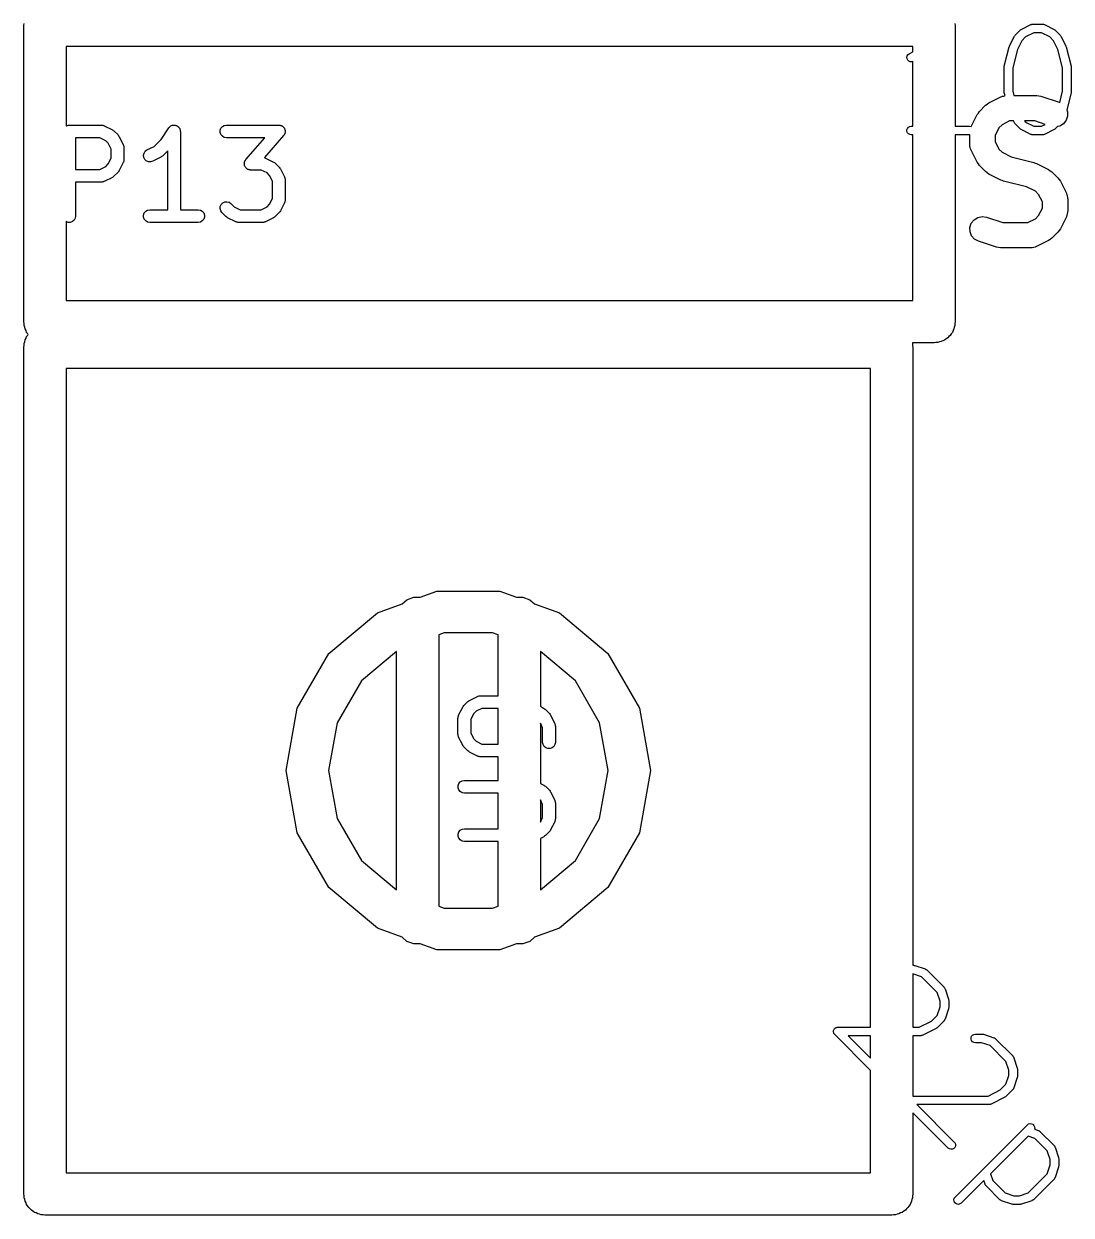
# Model space of a CAD drawing. Extents: x 0 to 76, y -93 to 10.
# Drawn here: x 0.25 to 12.62, y -78.25 to -64.18 of the extents above; entities that cross this region are included whole.
import ezdxf

# ---------------------------------------------------------------- set-up
doc = ezdxf.new("R2010")
doc.units = 0
doc.header["$MEASUREMENT"] = 0
doc.layers.add('BLACK', color=7, linetype='CONTINUOUS')

msp = doc.modelspace()

# ---------------------------------------------------------------- linework, layer by layer
at = {"layer": 'Black'}
for p, q in [((0.25, -64.2), (0.2538, -64.1785)), ((0.25, -67.7), (0.25, -64.2)), ((11.2462, -64.1785), (11.25, -64.2)), ((11.25, -64.2), (11.25, -65.3917)), ((11.9578, -64.315), (12.0153, -64.2576)), ((12.0153, -64.2576), (12.022, -64.2529)), ((12.022, -64.2529), (12.0285, -64.2481)), ((12.0285, -64.2481), (12.1434, -64.1906)), ((12.1781, -64.2868), (12.0813, -64.3353)), ((12.1434, -64.1906), (12.1462, -64.1898)), ((12.1462, -64.1898), (12.1487, -64.1883)), ((12.1487, -64.1883), (12.1546, -64.1873)), ((12.1546, -64.1873), (12.1603, -64.1856)), ((12.1603, -64.1856), (12.1632, -64.1858)), ((12.1632, -64.1858), (12.1661, -64.1852)), ((12.1661, -64.1852), (12.281, -64.1852)), ((12.269, -64.2868), (12.1781, -64.2868)), ((12.3658, -64.3353), (12.269, -64.2868)), ((12.281, -64.1852), (12.2839, -64.1858)), ((12.2839, -64.1858), (12.2868, -64.1856)), ((12.2868, -64.1856), (12.2925, -64.1873)), ((12.2925, -64.1873), (12.2984, -64.1883)), ((12.2984, -64.1883), (12.3009, -64.1898)), ((12.3009, -64.1898), (12.3037, -64.1906)), ((12.3037, -64.1906), (12.4186, -64.2481)), ((12.4186, -64.2481), (12.4252, -64.2529)), ((12.4252, -64.2529), (12.4318, -64.2576)), ((12.4318, -64.2576), (12.4893, -64.315)), ((11.8909, -64.4431), (11.9483, -64.3282)), ((11.9483, -64.3282), (11.9532, -64.3217)), ((11.9532, -64.3217), (11.9578, -64.315)), ((12.0355, -64.381), (11.9842, -64.4836)), ((12.0813, -64.3353), (12.0355, -64.381)), ((12.4116, -64.381), (12.3658, -64.3353)), ((12.4629, -64.4836), (12.4116, -64.381)), ((12.4893, -64.315), (12.494, -64.3217)), ((12.494, -64.3217), (12.4988, -64.3282)), ((12.4988, -64.3282), (12.5563, -64.4431)), ((0.75, -64.45), (0.75, -65.3868)), ((10.75, -64.45), (0.75, -64.45)), ((10.6791, -64.5777), (10.6832, -64.5606)), ((10.6832, -64.5606), (10.6929, -64.5458)), ((10.6929, -64.5458), (10.7071, -64.5353)), ((10.7071, -64.5353), (10.75, -64.5139)), ((10.75, -64.5139), (10.75, -64.45)), ((11.8296, -64.6833), (11.887, -64.4535)), ((11.887, -64.4535), (11.8893, -64.4485)), ((11.8893, -64.4485), (11.8909, -64.4431)), ((11.9842, -64.4836), (11.9297, -64.7019)), ((12.5175, -64.7019), (12.4629, -64.4836)), ((12.5563, -64.4431), (12.5579, -64.4485)), ((12.5579, -64.4485), (12.5601, -64.4535)), ((12.5601, -64.4535), (12.6176, -64.6833)), ((10.6811, -64.5952), (10.6791, -64.5777)), ((10.689, -64.611), (10.6811, -64.5952)), ((10.7018, -64.6232), (10.689, -64.611)), ((10.718, -64.6302), (10.7018, -64.6232)), ((10.7356, -64.6312), (10.718, -64.6302)), ((10.75, -64.627), (10.7356, -64.6312)), ((10.75, -65.3917), (10.75, -64.627)), ((11.8281, -64.6957), (11.8291, -64.6895)), ((11.8281, -64.9829), (11.8281, -64.6957)), ((11.8291, -64.6895), (11.8296, -64.6833)), ((11.9297, -64.7019), (11.9297, -64.9767)), ((12.5175, -64.9767), (12.5175, -64.7019)), ((12.6176, -64.6833), (12.618, -64.6895)), ((12.618, -64.6895), (12.6191, -64.6957)), ((12.6191, -64.6957), (12.6191, -64.9829)), ((11.8291, -64.9891), (11.8281, -64.9829)), ((11.8296, -64.9952), (11.8291, -64.9891)), ((11.9297, -64.9767), (11.9426, -65.0286)), ((12.4837, -65.1119), (12.5175, -64.9767)), ((12.618, -64.9891), (12.6176, -64.9952)), ((12.6191, -64.9829), (12.618, -64.9891)), ((11.6082, -65.1439), (11.6279, -65.1301)), ((11.6279, -65.1301), (11.6472, -65.1158)), ((11.6472, -65.1158), (11.7901, -65.0444)), ((11.7901, -65.0444), (11.7983, -65.0419)), ((11.7983, -65.0419), (11.8058, -65.0376)), ((11.8058, -65.0376), (11.8232, -65.0346)), ((11.8232, -65.0346), (11.8383, -65.0301)), ((11.8383, -65.0301), (11.8296, -64.9952)), ((11.9426, -65.0286), (12.2143, -65.0286)), ((12.2143, -65.0286), (12.238, -65.0327)), ((12.238, -65.0327), (12.2617, -65.0363)), ((12.2617, -65.0363), (12.476, -65.1077)), ((12.476, -65.1077), (12.4837, -65.1119)), ((12.6176, -64.9952), (12.5669, -65.198)), ((11.438, -65.3956), (11.5087, -65.2543)), ((11.5087, -65.2543), (11.523, -65.2351)), ((11.523, -65.2351), (11.5368, -65.2154)), ((11.5368, -65.2154), (11.6082, -65.1439)), ((12.5769, -65.272), (12.5605, -65.3214)), ((12.5669, -65.198), (12.5755, -65.2199)), ((12.5755, -65.2199), (12.5769, -65.272)), ((0.75, -65.3868), (0.75438, -65.3852)), ((0.75438, -65.3852), (0.76006, -65.3819)), ((0.76006, -65.3819), (0.76652, -65.3808)), ((0.76652, -65.3808), (0.77269, -65.3785)), ((0.77269, -65.3785), (0.77925, -65.3785)), ((0.77925, -65.3785), (0.78571, -65.3774)), ((0.78571, -65.3774), (1.16667, -65.3774)), ((1.16667, -65.3774), (1.17093, -65.3781)), ((1.17093, -65.3781), (1.17524, -65.3779)), ((1.17524, -65.3779), (1.18366, -65.3804)), ((1.18366, -65.3804), (1.19232, -65.3819)), ((1.19232, -65.3819), (1.19606, -65.3841)), ((1.19606, -65.3841), (1.20021, -65.3853)), ((1.20021, -65.3853), (1.29545, -65.4329)), ((1.87028, -65.5475), (1.9614, -65.4108)), ((1.9614, -65.4108), (1.96428, -65.4078)), ((1.96428, -65.4078), (1.96636, -65.4042)), ((1.96636, -65.4042), (1.97321, -65.3984)), ((1.97321, -65.3984), (1.9794, -65.3919)), ((1.9794, -65.3919), (1.98313, -65.3901)), ((1.98313, -65.3901), (1.98631, -65.3874)), ((1.98631, -65.3874), (1.99472, -65.3844)), ((1.99472, -65.3844), (2.00275, -65.3804)), ((2.00275, -65.3804), (2.00688, -65.3799)), ((2.00688, -65.3799), (2.01078, -65.3785)), ((2.01078, -65.3785), (2.01974, -65.3785)), ((2.01974, -65.3785), (2.02864, -65.3775)), ((2.02864, -65.3775), (2.03268, -65.3785)), ((2.03268, -65.3785), (2.03683, -65.3785)), ((2.03683, -65.3785), (2.04524, -65.3816)), ((2.04524, -65.3816), (2.05394, -65.3837)), ((2.05394, -65.3837), (2.0574, -65.386)), ((2.0574, -65.386), (2.06131, -65.3874)), ((2.06131, -65.3874), (2.06816, -65.3932)), ((2.06816, -65.3932), (2.07562, -65.3981)), ((2.07562, -65.3981), (2.07808, -65.4015)), ((2.07808, -65.4015), (2.08126, -65.4042)), ((2.08126, -65.4042), (2.08574, -65.4119)), ((2.08574, -65.4119), (2.09104, -65.4191)), ((2.569, -65.4394), (2.5779, -65.4149)), ((2.5779, -65.4149), (2.59465, -65.3949)), ((2.59465, -65.3949), (2.6172, -65.3819)), ((2.6172, -65.3819), (2.64286, -65.3774)), ((2.64286, -65.3774), (3.26191, -65.3774)), ((3.26191, -65.3774), (3.26912, -65.3787)), ((3.26912, -65.3787), (3.27645, -65.3788)), ((3.27645, -65.3788), (3.28186, -65.3809)), ((3.28186, -65.3809), (3.28756, -65.3819)), ((3.28756, -65.3819), (3.2939, -65.3856)), ((3.2939, -65.3856), (3.30074, -65.3882)), ((3.30074, -65.3882), (3.30511, -65.392)), ((3.30511, -65.392), (3.31011, -65.3949)), ((3.31011, -65.3949), (3.31482, -65.4005)), ((3.31482, -65.4005), (3.32034, -65.4054)), ((3.32034, -65.4054), (3.32314, -65.4104)), ((3.32314, -65.4104), (3.32686, -65.4149)), ((3.32686, -65.4149), (3.32936, -65.4218)), ((10.6858, -65.4171), (10.6972, -65.4036)), ((10.6972, -65.4036), (10.7124, -65.3948)), ((10.7124, -65.3948), (10.7298, -65.3917)), ((10.7298, -65.3917), (10.75, -65.3917)), ((11.25, -65.3917), (11.4192, -65.3917)), ((11.4192, -65.3917), (11.4366, -65.3948)), ((11.4366, -65.3948), (11.438, -65.3956)), ((11.7661, -65.4103), (11.7214, -65.4997)), ((11.8031, -65.3733), (11.7661, -65.4103)), ((11.8926, -65.3286), (11.8031, -65.3733)), ((11.9374, -65.3286), (11.8926, -65.3286)), ((11.9483, -65.3504), (11.9374, -65.3286)), ((11.9532, -65.3569), (11.9483, -65.3504)), ((11.9578, -65.3636), (11.9532, -65.3569)), ((12.0153, -65.421), (11.9578, -65.3636)), ((12.0665, -65.3286), (12.0813, -65.3433)), ((12.1899, -65.3286), (12.0665, -65.3286)), ((12.0813, -65.3433), (12.1781, -65.3917)), ((12.1781, -65.3917), (12.269, -65.3917)), ((12.3132, -65.3697), (12.1899, -65.3286)), ((12.269, -65.3917), (12.3132, -65.3697)), ((12.4581, -65.3947), (12.4318, -65.421)), ((12.4837, -65.3895), (12.4581, -65.3947)), ((12.5281, -65.3622), (12.4837, -65.3895)), ((12.5605, -65.3214), (12.5281, -65.3622)), ((0.86071, -65.5274), (0.86071, -65.9012)), ((1.14896, -65.5274), (0.86071, -65.5274)), ((1.21748, -65.5616), (1.14896, -65.5274)), ((1.29545, -65.4329), (1.3051, -65.4401)), ((1.3051, -65.4401), (1.31494, -65.447)), ((1.31494, -65.447), (1.36256, -65.4946)), ((1.36256, -65.4946), (1.36944, -65.5044)), ((1.36944, -65.5044), (1.37661, -65.5141)), ((1.37661, -65.5141), (1.42422, -65.6093)), ((1.78891, -65.6288), (1.87028, -65.5475)), ((2.09104, -65.4191), (2.09221, -65.4231)), ((2.09221, -65.4231), (2.09429, -65.4267)), ((2.09429, -65.4267), (2.09584, -65.4355)), ((2.09584, -65.4355), (2.09835, -65.4441)), ((2.09835, -65.4441), (2.09809, -65.4483)), ((2.09809, -65.4483), (2.09881, -65.4524)), ((2.09881, -65.4524), (2.09881, -66.3774)), ((2.569, -65.4654), (2.569, -65.4394)), ((2.5779, -65.4899), (2.569, -65.4654)), ((2.59465, -65.5098), (2.5779, -65.4899)), ((2.6172, -65.5229), (2.59465, -65.5098)), ((2.64286, -65.5274), (2.6172, -65.5229)), ((3.09662, -65.5274), (2.64286, -65.5274)), ((2.87213, -65.7839), (3.09662, -65.5274)), ((3.31835, -65.5018), (3.09086, -65.7618)), ((3.32214, -65.4955), (3.31835, -65.5018)), ((3.32686, -65.4899), (3.32214, -65.4955)), ((3.32884, -65.4844), (3.32686, -65.4899)), ((3.33184, -65.4795), (3.32884, -65.4844)), ((3.32936, -65.4218), (3.3329, -65.4282)), ((3.33326, -65.4723), (3.33184, -65.4795)), ((3.3329, -65.4282), (3.33378, -65.4339)), ((3.33577, -65.4654), (3.33326, -65.4723)), ((3.33378, -65.4339), (3.33577, -65.4394)), ((3.33577, -65.4394), (3.33577, -65.4467)), ((3.33577, -65.4467), (3.33689, -65.4539)), ((3.33689, -65.4539), (3.33577, -65.4596)), ((3.33577, -65.4596), (3.33577, -65.4654)), ((10.6798, -65.4337), (10.6858, -65.4171)), ((10.6798, -65.4514), (10.6798, -65.4337)), ((10.6858, -65.4679), (10.6798, -65.4514)), ((10.6972, -65.4815), (10.6858, -65.4679)), ((10.7124, -65.4903), (10.6972, -65.4815)), ((10.7298, -65.4933), (10.7124, -65.4903)), ((10.75, -65.4933), (10.7298, -65.4933)), ((10.75, -67.45), (10.75, -65.4933)), ((11.4192, -65.4933), (11.25, -65.4933)), ((11.25, -65.4933), (11.25, -67.7)), ((11.4214, -65.493), (11.4192, -65.4933)), ((11.4214, -65.6071), (11.4214, -65.493)), ((11.7214, -65.4997), (11.7214, -65.5717)), ((12.022, -65.4257), (12.0153, -65.421)), ((12.0285, -65.4305), (12.022, -65.4257)), ((12.1434, -65.488), (12.0285, -65.4305)), ((12.1462, -65.4888), (12.1434, -65.488)), ((12.1487, -65.4903), (12.1462, -65.4888)), ((12.1546, -65.4913), (12.1487, -65.4903)), ((12.1603, -65.493), (12.1546, -65.4913)), ((12.1632, -65.4928), (12.1603, -65.493)), ((12.1661, -65.4933), (12.1632, -65.4928)), ((12.281, -65.4933), (12.1661, -65.4933)), ((12.2839, -65.4928), (12.281, -65.4933)), ((12.2868, -65.493), (12.2839, -65.4928)), ((12.2925, -65.4913), (12.2868, -65.493)), ((12.2984, -65.4903), (12.2925, -65.4913)), ((12.3009, -65.4888), (12.2984, -65.4903)), ((12.3037, -65.488), (12.3009, -65.4888)), ((12.4186, -65.4305), (12.3037, -65.488)), ((12.4252, -65.4257), (12.4186, -65.4305)), ((12.4318, -65.421), (12.4252, -65.4257)), ((1.24788, -65.592), (1.21748, -65.5616)), ((1.28214, -65.6606), (1.24788, -65.592)), ((1.28214, -65.768), (1.28214, -65.6606)), ((1.42422, -65.6093), (1.42546, -65.6135)), ((1.42546, -65.6135), (1.42762, -65.6172)), ((1.42762, -65.6172), (1.42915, -65.6259)), ((1.42915, -65.6259), (1.43165, -65.6343)), ((1.43165, -65.6343), (1.43139, -65.6386)), ((1.43139, -65.6386), (1.43214, -65.6429)), ((1.43214, -65.6429), (1.43214, -65.7857)), ((1.66928, -65.7083), (1.68363, -65.6865)), ((1.68363, -65.6865), (1.70455, -65.671)), ((1.70455, -65.671), (1.78891, -65.6288)), ((1.94881, -65.6811), (1.88637, -65.7435)), ((1.94881, -66.3774), (1.94881, -65.6811)), ((11.4229, -65.6157), (11.4214, -65.6071)), ((11.4224, -65.6243), (11.4229, -65.6157)), ((11.4274, -65.6411), (11.4224, -65.6243)), ((11.4305, -65.6584), (11.4274, -65.6411)), ((11.4348, -65.6659), (11.4305, -65.6584)), ((11.4373, -65.6742), (11.4348, -65.6659)), ((11.5087, -65.8171), (11.4373, -65.6742)), ((11.7214, -65.5717), (11.7661, -65.6611)), ((11.7661, -65.6611), (11.8031, -65.6982)), ((11.8031, -65.6982), (11.9095, -65.7513)), ((1.21748, -65.8669), (1.24788, -65.8365)), ((1.24788, -65.8365), (1.28214, -65.768)), ((1.42422, -65.8193), (1.37661, -65.9145)), ((1.42546, -65.8151), (1.42422, -65.8193)), ((1.42762, -65.8114), (1.42546, -65.8151)), ((1.42915, -65.8027), (1.42762, -65.8114)), ((1.43165, -65.7943), (1.42915, -65.8027)), ((1.43214, -65.7857), (1.43139, -65.79)), ((1.43139, -65.79), (1.43165, -65.7943)), ((1.66323, -65.7336), (1.66928, -65.7083)), ((1.66621, -65.7595), (1.66323, -65.7336)), ((1.67786, -65.7828), (1.66621, -65.7595)), ((1.69677, -65.8007), (1.67786, -65.7828)), ((1.72067, -65.811), (1.69677, -65.8007)), ((1.74667, -65.8126), (1.72067, -65.811)), ((1.77164, -65.8052), (1.74667, -65.8126)), ((1.86687, -65.7576), (1.77164, -65.8052)), ((1.87653, -65.7504), (1.86687, -65.7576)), ((1.88637, -65.7435), (1.87653, -65.7504)), ((2.85359, -65.8318), (2.85471, -65.8261)), ((2.85471, -65.839), (2.85359, -65.8318)), ((2.85471, -65.8203), (2.85722, -65.8134)), ((2.85471, -65.8261), (2.85471, -65.8203)), ((2.85722, -65.8134), (2.85864, -65.8062)), ((2.85864, -65.8062), (2.86164, -65.8013)), ((2.86164, -65.8013), (2.86362, -65.7958)), ((2.86362, -65.7958), (2.86833, -65.7902)), ((2.86833, -65.7902), (2.87213, -65.7839)), ((3.09086, -65.7618), (3.09708, -65.7629)), ((3.09708, -65.7629), (3.10083, -65.765)), ((3.10083, -65.765), (3.10497, -65.7663)), ((3.10497, -65.7663), (3.20021, -65.8139)), ((3.20021, -65.8139), (3.20987, -65.821)), ((3.20987, -65.821), (3.2197, -65.8279)), ((3.2197, -65.8279), (3.26732, -65.8755)), ((11.523, -65.8364), (11.5087, -65.8171)), ((11.5368, -65.8561), (11.523, -65.8364)), ((11.9095, -65.7513), (12.1792, -65.8188)), ((12.1792, -65.8188), (12.1942, -65.8254)), ((12.1942, -65.8254), (12.2099, -65.8301)), ((12.2099, -65.8301), (12.3528, -65.9016)), ((0.86071, -65.9012), (1.14896, -65.9012)), ((1.14896, -65.9012), (1.21748, -65.8669)), ((1.36256, -65.934), (1.31494, -65.9816)), ((1.36944, -65.9242), (1.36256, -65.934)), ((1.37661, -65.9145), (1.36944, -65.9242)), ((2.85471, -65.8464), (2.85471, -65.839)), ((2.85669, -65.8518), (2.85471, -65.8464)), ((2.85758, -65.8575), (2.85669, -65.8518)), ((2.86111, -65.8639), (2.85758, -65.8575)), ((2.86362, -65.8708), (2.86111, -65.8639)), ((2.86734, -65.8753), (2.86362, -65.8708)), ((2.87013, -65.8803), (2.86734, -65.8753)), ((2.87565, -65.8852), (2.87013, -65.8803)), ((2.88036, -65.8908), (2.87565, -65.8852)), ((2.88538, -65.8937), (2.88036, -65.8908)), ((2.88973, -65.8975), (2.88538, -65.8937)), ((2.89657, -65.9001), (2.88973, -65.8975)), ((2.90292, -65.9038), (2.89657, -65.9001)), ((2.90862, -65.9048), (2.90292, -65.9038)), ((2.91402, -65.9069), (2.90862, -65.9048)), ((2.92135, -65.9071), (2.91402, -65.9069)), ((2.92857, -65.9083), (2.92135, -65.9071)), ((3.05372, -65.9083), (2.92857, -65.9083)), ((3.12224, -65.9426), (3.05372, -65.9083)), ((3.15265, -65.973), (3.12224, -65.9426)), ((3.1869, -66.0415), (3.15265, -65.973)), ((3.26732, -65.8755), (3.2742, -65.8854)), ((3.2742, -65.8854), (3.28137, -65.895)), ((3.28137, -65.895), (3.32899, -65.9903)), ((11.6082, -65.9275), (11.5368, -65.8561)), ((11.6279, -65.9413), (11.6082, -65.9275)), ((11.6472, -65.9556), (11.6279, -65.9413)), ((11.7901, -66.027), (11.6472, -65.9556)), ((12.3528, -65.9016), (12.3721, -65.9159)), ((12.3721, -65.9159), (12.3918, -65.9296)), ((12.3918, -65.9296), (12.4632, -66.0011)), ((1.16667, -66.0512), (0.86071, -66.0512)), ((0.86071, -66.0512), (0.86071, -66.4524)), ((1.17093, -66.0504), (1.16667, -66.0512)), ((1.17524, -66.0507), (1.17093, -66.0504)), ((1.18366, -66.0482), (1.17524, -66.0507)), ((1.19232, -66.0467), (1.18366, -66.0482)), ((1.19606, -66.0445), (1.19232, -66.0467)), ((1.20021, -66.0433), (1.19606, -66.0445)), ((1.29545, -65.9957), (1.20021, -66.0433)), ((1.3051, -65.9885), (1.29545, -65.9957)), ((1.31494, -65.9816), (1.3051, -65.9885)), ((3.1869, -66.2442), (3.1869, -66.0415)), ((3.32899, -65.9903), (3.33022, -65.9944)), ((3.33022, -65.9944), (3.33238, -65.9982)), ((3.33238, -65.9982), (3.33391, -66.0068)), ((3.33391, -66.0068), (3.33641, -66.0152)), ((3.33641, -66.0152), (3.33615, -66.0196)), ((3.33615, -66.0196), (3.3369, -66.0238)), ((3.3369, -66.0238), (3.3369, -66.2619)), ((11.8058, -66.0317), (11.7901, -66.027)), ((11.8208, -66.0384), (11.8058, -66.0317)), ((12.0905, -66.1058), (11.8208, -66.0384)), ((12.1969, -66.159), (12.0905, -66.1058)), ((12.4632, -66.0011), (12.477, -66.0208)), ((12.477, -66.0208), (12.4913, -66.0401)), ((12.4913, -66.0401), (12.5627, -66.1829)), ((3.15265, -66.3127), (3.1869, -66.2442)), ((12.2339, -66.196), (12.1969, -66.159)), ((12.2786, -66.2854), (12.2339, -66.196)), ((12.5627, -66.1829), (12.5652, -66.1912)), ((12.5652, -66.1912), (12.5695, -66.1987)), ((12.5695, -66.1987), (12.5726, -66.216)), ((12.5726, -66.216), (12.5776, -66.2329)), ((12.5776, -66.2329), (12.5771, -66.2415)), ((12.5771, -66.2415), (12.5786, -66.25)), ((12.5786, -66.25), (12.5786, -66.3929)), ((1.67314, -66.4149), (1.68989, -66.3949)), ((1.68989, -66.3949), (1.71244, -66.3819)), ((1.71244, -66.3819), (1.73809, -66.3774)), ((1.73809, -66.3774), (1.94881, -66.3774)), ((2.09881, -66.3774), (2.30952, -66.3774)), ((2.30952, -66.3774), (2.33518, -66.3819)), ((2.33518, -66.3819), (2.35773, -66.3949)), ((2.35773, -66.3949), (2.37448, -66.4149)), ((2.56814, -66.3637), (2.57041, -66.3377)), ((2.57488, -66.3888), (2.56814, -66.3637)), ((2.57041, -66.3377), (2.58142, -66.3141)), ((2.58982, -66.4102), (2.57488, -66.3888)), ((2.58142, -66.3141), (2.59984, -66.2957)), ((2.59984, -66.2957), (2.62345, -66.2847)), ((2.62345, -66.2847), (2.64939, -66.2824)), ((2.64939, -66.2824), (2.67455, -66.2892)), ((2.67455, -66.2892), (2.69589, -66.3041)), ((2.69589, -66.3041), (2.7349, -66.3431)), ((2.7349, -66.3431), (2.80342, -66.3774)), ((2.80342, -66.3774), (3.05372, -66.3774)), ((3.05372, -66.3774), (3.12224, -66.3431)), ((3.12224, -66.3431), (3.15265, -66.3127)), ((3.2742, -66.4003), (3.26732, -66.4102)), ((3.28137, -66.3907), (3.2742, -66.4003)), ((3.32899, -66.2954), (3.28137, -66.3907)), ((3.33022, -66.2913), (3.32899, -66.2954)), ((3.33238, -66.2876), (3.33022, -66.2913)), ((3.33391, -66.2789), (3.33238, -66.2876)), ((3.33641, -66.2705), (3.33391, -66.2789)), ((3.3369, -66.2619), (3.33615, -66.2662)), ((3.33615, -66.2662), (3.33641, -66.2705)), ((12.2339, -66.4469), (12.2786, -66.3574)), ((12.2786, -66.3574), (12.2786, -66.2854)), ((12.5786, -66.3929), (12.5771, -66.4014)), ((12.5771, -66.4014), (12.5776, -66.41)), ((0.77269, -66.5262), (0.75, -66.518)), ((0.75, -66.518), (0.75, -67.45)), ((0.79874, -66.5262), (0.77269, -66.5262)), ((0.82321, -66.5173), (0.79874, -66.5262)), ((0.84317, -66.5006), (0.82321, -66.5173)), ((0.85619, -66.478), (0.84317, -66.5006)), ((0.86071, -66.4524), (0.85619, -66.478)), ((1.66423, -66.4394), (1.67314, -66.4149)), ((1.66423, -66.4654), (1.66423, -66.4394)), ((1.67314, -66.4899), (1.66423, -66.4654)), ((1.68989, -66.5098), (1.67314, -66.4899)), ((1.71244, -66.5229), (1.68989, -66.5098)), ((1.73809, -66.5274), (1.71244, -66.5229)), ((2.30952, -66.5274), (1.73809, -66.5274)), ((2.33518, -66.5229), (2.30952, -66.5274)), ((2.35773, -66.5098), (2.33518, -66.5229)), ((2.37448, -66.4899), (2.35773, -66.5098)), ((2.37448, -66.4149), (2.38339, -66.4394)), ((2.38339, -66.4654), (2.37448, -66.4899)), ((2.38339, -66.4394), (2.38339, -66.4654)), ((2.63744, -66.4578), (2.58982, -66.4102)), ((2.64728, -66.4647), (2.63744, -66.4578)), ((2.65693, -66.4718), (2.64728, -66.4647)), ((2.75217, -66.5195), (2.65693, -66.4718)), ((2.75632, -66.5207), (2.75217, -66.5195)), ((2.76006, -66.5229), (2.75632, -66.5207)), ((2.76872, -66.5244), (2.76006, -66.5229)), ((2.77714, -66.5269), (2.76872, -66.5244)), ((2.78145, -66.5266), (2.77714, -66.5269)), ((2.78571, -66.5274), (2.78145, -66.5266)), ((3.07143, -66.5274), (2.78571, -66.5274)), ((3.07569, -66.5266), (3.07143, -66.5274)), ((3.08, -66.5269), (3.07569, -66.5266)), ((3.08842, -66.5244), (3.08, -66.5269)), ((3.09708, -66.5229), (3.08842, -66.5244)), ((3.10083, -66.5207), (3.09708, -66.5229)), ((3.10497, -66.5195), (3.10083, -66.5207)), ((3.20021, -66.4718), (3.10497, -66.5195)), ((3.20987, -66.4647), (3.20021, -66.4718)), ((3.2197, -66.4578), (3.20987, -66.4647)), ((3.26732, -66.4102), (3.2197, -66.4578)), ((11.4231, -66.5851), (11.4395, -66.5357)), ((11.4395, -66.5357), (11.4719, -66.4949)), ((11.4719, -66.4949), (11.5163, -66.4676)), ((11.5163, -66.4676), (11.5673, -66.4572)), ((11.5673, -66.4572), (11.6189, -66.4648)), ((11.6189, -66.4648), (11.8101, -66.5286)), ((11.8101, -66.5286), (12.1074, -66.5286)), ((12.1074, -66.5286), (12.1969, -66.4839)), ((12.1969, -66.4839), (12.2339, -66.4469)), ((12.5627, -66.4599), (12.4913, -66.6028)), ((12.5652, -66.4517), (12.5627, -66.4599)), ((12.5695, -66.4442), (12.5652, -66.4517)), ((12.5726, -66.4269), (12.5695, -66.4442)), ((12.5776, -66.41), (12.5726, -66.4269)), ((11.4245, -66.6372), (11.4231, -66.5851)), ((11.4436, -66.6857), (11.4245, -66.6372)), ((12.4632, -66.6418), (12.3918, -66.7132)), ((12.477, -66.6221), (12.4632, -66.6418)), ((12.4913, -66.6028), (12.477, -66.6221)), ((11.4782, -66.7246), (11.4436, -66.6857)), ((11.524, -66.7494), (11.4782, -66.7246)), ((11.7383, -66.8209), (11.524, -66.7494)), ((11.7621, -66.8244), (11.7383, -66.8209)), ((12.1769, -66.8226), (12.16, -66.8276)), ((12.1942, -66.8195), (12.1769, -66.8226)), ((12.2016, -66.8152), (12.1942, -66.8195)), ((12.2099, -66.8127), (12.2016, -66.8152)), ((12.3528, -66.7413), (12.2099, -66.8127)), ((12.3721, -66.727), (12.3528, -66.7413)), ((12.3918, -66.7132), (12.3721, -66.727)), ((11.7857, -66.8286), (11.7621, -66.8244)), ((12.1429, -66.8286), (11.7857, -66.8286)), ((12.1514, -66.8271), (12.1429, -66.8286)), ((12.16, -66.8276), (12.1514, -66.8271)), ((0.75, -67.45), (10.75, -67.45)), ((0.2538, -67.7215), (0.25, -67.7)), ((0.2538, -67.7434), (0.2538, -67.7215)), ((0.26128, -67.764), (0.2538, -67.7434)), ((0.26508, -67.7855), (0.26128, -67.764)), ((0.27601, -67.8044), (0.26508, -67.7855)), ((0.28349, -67.825), (0.27601, -67.8044)), ((11.224, -67.8044), (11.2165, -67.825)), ((11.2349, -67.7855), (11.224, -67.8044)), ((11.2387, -67.764), (11.2349, -67.7855)), ((11.2462, -67.7434), (11.2387, -67.764)), ((11.25, -67.7), (11.2462, -67.7215)), ((11.2462, -67.7215), (11.2462, -67.7434)), ((0.2538, -67.9566), (0.26128, -67.936)), ((0.26128, -67.936), (0.26508, -67.9145)), ((0.26508, -67.9145), (0.27601, -67.8956)), ((0.27601, -67.8956), (0.28349, -67.875)), ((0.29755, -67.8418), (0.28349, -67.825)), ((0.28349, -67.875), (0.29755, -67.8582)), ((0.30231, -67.85), (0.29755, -67.8418)), ((0.29755, -67.8582), (0.30231, -67.85)), ((11.0215, -67.9462), (11, -67.95)), ((11.0434, -67.9462), (11.0215, -67.9462)), ((11.064, -67.9387), (11.0434, -67.9462)), ((11.0855, -67.9349), (11.064, -67.9387)), ((11.1044, -67.924), (11.0855, -67.9349)), ((11.125, -67.9165), (11.1044, -67.924)), ((11.1418, -67.9024), (11.125, -67.9165)), ((11.1607, -67.8915), (11.1418, -67.9024)), ((11.1748, -67.8748), (11.1607, -67.8915)), ((11.1915, -67.8607), (11.1748, -67.8748)), ((11.2024, -67.8418), (11.1915, -67.8607)), ((11.2165, -67.825), (11.2024, -67.8418)), ((0.25, -68), (0.2538, -67.9785)), ((0.25, -78), (0.25, -68)), ((0.2538, -67.9785), (0.2538, -67.9566)), ((11, -67.95), (10.7438, -67.95)), ((10.7438, -67.95), (10.7462, -67.9566)), ((10.7462, -67.9566), (10.7462, -67.9785)), ((10.7462, -67.9785), (10.75, -68)), ((10.75, -68), (10.75, -75.2992)), ((0.75, -68.25), (0.75, -77.75)), ((10.25, -68.25), (0.75, -68.25)), ((10.25, -76.0305), (10.25, -68.25)), ((4.93121, -70.9538), (5.12666, -70.8827)), ((5.12666, -70.8827), (5.87334, -70.8827)), ((5.87334, -70.8827), (6.06879, -70.9538)), ((4.425, -71.138), (4.71783, -71.0315)), ((4.71783, -71.0315), (4.775, -70.9835)), ((4.775, -70.9835), (4.85659, -70.9538)), ((4.85659, -70.9538), (4.93121, -70.9538)), ((6.06879, -70.9538), (6.14341, -70.9538)), ((6.14341, -70.9538), (6.225, -70.9835)), ((6.225, -70.9835), (6.28217, -71.0315)), ((6.28217, -71.0315), (6.575, -71.138)), ((3.853, -71.618), (4.425, -71.138)), ((6.575, -71.138), (7.147, -71.618)), ((5.21348, -71.3751), (5.15, -71.3982)), ((5.15, -71.3982), (5.15, -74.6018)), ((5.78652, -71.3751), (5.21348, -71.3751)), ((5.85, -71.3982), (5.78652, -71.3751)), ((5.85, -72.1155), (5.85, -71.3982)), ((4.65, -71.592), (4.23603, -71.9394)), ((4.65, -74.408), (4.65, -71.592)), ((6.76397, -71.9394), (6.35, -71.592)), ((6.35, -71.592), (6.35, -72.2384)), ((3.47966, -72.2647), (3.853, -71.618)), ((7.147, -71.618), (7.52034, -72.2647)), ((4.23603, -71.9394), (3.94951, -72.4357)), ((7.05049, -72.4357), (6.76397, -71.9394)), ((5.51408, -72.171), (5.60932, -72.1234)), ((5.60932, -72.1234), (5.61346, -72.1222)), ((5.61346, -72.1222), (5.6172, -72.12)), ((5.6172, -72.12), (5.62586, -72.1185)), ((5.62586, -72.1185), (5.63428, -72.116)), ((5.63428, -72.116), (5.6386, -72.1162)), ((5.6386, -72.1162), (5.64286, -72.1155)), ((5.64286, -72.1155), (5.85, -72.1155)), ((3.35, -73), (3.47966, -72.2647)), ((5.3853, -72.3474), (5.43292, -72.2522)), ((5.43292, -72.2522), (5.44008, -72.2425)), ((5.44008, -72.2425), (5.44697, -72.2327)), ((5.44697, -72.2327), (5.49459, -72.1851)), ((5.49459, -72.1851), (5.50442, -72.1782)), ((5.50442, -72.1782), (5.51408, -72.171)), ((5.59205, -72.2997), (5.56164, -72.3301)), ((5.66056, -72.2655), (5.59205, -72.2997)), ((5.85, -72.2655), (5.66056, -72.2655)), ((5.85, -72.6869), (5.85, -72.2655)), ((6.35, -72.2384), (6.39875, -72.2709)), ((6.39875, -72.2709), (6.40411, -72.2761)), ((6.40411, -72.2761), (6.41018, -72.2803)), ((6.41018, -72.2803), (6.45779, -72.3279)), ((7.52034, -72.2647), (7.65, -73)), ((3.94951, -72.4357), (3.85, -73)), ((5.37738, -72.381), (5.37813, -72.3767)), ((5.37738, -72.5714), (5.37738, -72.381)), ((5.37787, -72.3724), (5.38038, -72.364)), ((5.37813, -72.3767), (5.37787, -72.3724)), ((5.38038, -72.364), (5.3819, -72.3553)), ((5.3819, -72.3553), (5.38407, -72.3516)), ((5.38407, -72.3516), (5.3853, -72.3474)), ((5.56164, -72.3301), (5.52738, -72.3987)), ((5.52738, -72.3987), (5.52738, -72.5537)), ((6.37738, -72.4939), (6.35, -72.4391)), ((6.35, -72.4391), (6.35, -73.1507)), ((6.45779, -72.3279), (6.46468, -72.3378)), ((6.46468, -72.3378), (6.47184, -72.3474)), ((6.47184, -72.3474), (6.51946, -72.4427)), ((6.51946, -72.4427), (6.52069, -72.4468)), ((6.52069, -72.4468), (6.52286, -72.4505)), ((6.52286, -72.4505), (6.52438, -72.4592)), ((7.15, -73), (7.05049, -72.4357)), ((5.37813, -72.5757), (5.37738, -72.5714)), ((5.37787, -72.58), (5.37813, -72.5757)), ((5.38038, -72.5884), (5.37787, -72.58)), ((5.3819, -72.5971), (5.38038, -72.5884)), ((5.52738, -72.5537), (5.56164, -72.6222)), ((6.37738, -72.6667), (6.37738, -72.4939)), ((6.52438, -72.4592), (6.52689, -72.4676)), ((6.52689, -72.4676), (6.52663, -72.4719)), ((6.52663, -72.4719), (6.52738, -72.4762)), ((6.52738, -72.4762), (6.52738, -72.6667)), ((5.38407, -72.6008), (5.3819, -72.5971)), ((5.3853, -72.605), (5.38407, -72.6008)), ((5.43292, -72.7002), (5.3853, -72.605)), ((5.44008, -72.7099), (5.43292, -72.7002)), ((5.44697, -72.7197), (5.44008, -72.7099)), ((5.49459, -72.7673), (5.44697, -72.7197)), ((5.56164, -72.6222), (5.59205, -72.6526)), ((5.59205, -72.6526), (5.66056, -72.6869)), ((5.66056, -72.6869), (5.85, -72.6869)), ((6.3819, -72.6923), (6.37738, -72.6667)), ((6.39493, -72.7149), (6.3819, -72.6923)), ((6.41488, -72.7316), (6.39493, -72.7149)), ((6.43936, -72.7405), (6.41488, -72.7316)), ((6.48988, -72.7316), (6.4654, -72.7405)), ((6.50983, -72.7149), (6.48988, -72.7316)), ((6.52286, -72.6923), (6.50983, -72.7149)), ((6.52738, -72.6667), (6.52286, -72.6923)), ((5.50442, -72.7742), (5.49459, -72.7673)), ((5.51408, -72.7814), (5.50442, -72.7742)), ((5.60932, -72.829), (5.51408, -72.7814)), ((5.61346, -72.8302), (5.60932, -72.829)), ((5.6172, -72.8324), (5.61346, -72.8302)), ((5.62586, -72.8339), (5.6172, -72.8324)), ((5.63428, -72.8364), (5.62586, -72.8339)), ((5.6386, -72.8362), (5.63428, -72.8364)), ((5.64286, -72.8369), (5.6386, -72.8362)), ((5.85, -72.8369), (5.64286, -72.8369)), ((5.85, -73.1155), (5.85, -72.8369)), ((6.4654, -72.7405), (6.43936, -72.7405)), ((3.47966, -73.7353), (3.35, -73)), ((3.85, -73), (3.94951, -73.5643)), ((7.05049, -73.5643), (7.15, -73)), ((7.65, -73), (7.52034, -73.7353)), ((5.37852, -73.1775), (5.38743, -73.153)), ((5.38743, -73.153), (5.40417, -73.133)), ((5.40417, -73.133), (5.42673, -73.12)), ((5.42673, -73.12), (5.45238, -73.1155)), ((5.45238, -73.1155), (5.85, -73.1155)), ((6.35, -73.1507), (6.39068, -73.171)), ((5.37852, -73.2035), (5.37852, -73.1775)), ((5.38743, -73.228), (5.37852, -73.2035)), ((5.40417, -73.2479), (5.38743, -73.228)), ((5.42673, -73.261), (5.40417, -73.2479)), ((5.45238, -73.2655), (5.42673, -73.261)), ((5.85, -73.2655), (5.45238, -73.2655)), ((5.85, -73.6869), (5.85, -73.2655)), ((6.39068, -73.171), (6.40034, -73.1782)), ((6.40034, -73.1782), (6.41018, -73.1851)), ((6.41018, -73.1851), (6.45779, -73.2327)), ((6.45779, -73.2327), (6.46468, -73.2425)), ((6.46468, -73.2425), (6.47184, -73.2522)), ((6.47184, -73.2522), (6.51946, -73.3474)), ((6.37738, -73.3987), (6.35, -73.3439)), ((6.35, -73.3439), (6.35, -73.6085)), ((6.37738, -73.5537), (6.37738, -73.3987)), ((6.51946, -73.3474), (6.5207, -73.3516)), ((6.5207, -73.3516), (6.52286, -73.3553)), ((6.52286, -73.3553), (6.52438, -73.364)), ((6.52438, -73.364), (6.52689, -73.3724)), ((6.52689, -73.3724), (6.52663, -73.3767)), ((6.52663, -73.3767), (6.52738, -73.381)), ((6.52738, -73.381), (6.52738, -73.5714)), ((3.94951, -73.5643), (4.23603, -74.0606)), ((6.35, -73.6085), (6.37738, -73.5537)), ((6.52738, -73.5714), (6.52663, -73.5757)), ((6.52663, -73.5757), (6.52689, -73.58)), ((6.76397, -74.0606), (7.05049, -73.5643)), ((5.38743, -73.7244), (5.40417, -73.7045)), ((5.40417, -73.7045), (5.42673, -73.6914)), ((5.42673, -73.6914), (5.45238, -73.6869)), ((5.45238, -73.6869), (5.85, -73.6869)), ((6.46468, -73.7099), (6.45779, -73.7197)), ((6.47184, -73.7002), (6.46468, -73.7099)), ((6.51946, -73.605), (6.47184, -73.7002)), ((6.5207, -73.6008), (6.51946, -73.605)), ((6.52286, -73.5971), (6.5207, -73.6008)), ((6.52438, -73.5884), (6.52286, -73.5971)), ((6.52689, -73.58), (6.52438, -73.5884)), ((3.853, -74.382), (3.47966, -73.7353)), ((5.37852, -73.7489), (5.38743, -73.7244)), ((5.37852, -73.7749), (5.37852, -73.7489)), ((5.38743, -73.7994), (5.37852, -73.7749)), ((5.40417, -73.8194), (5.38743, -73.7994)), ((5.42673, -73.8324), (5.40417, -73.8194)), ((5.45238, -73.8369), (5.42673, -73.8324)), ((5.85, -73.8369), (5.45238, -73.8369)), ((5.85, -74.6018), (5.85, -73.8369)), ((6.39068, -73.7814), (6.35, -73.8017)), ((6.35, -73.8017), (6.35, -74.408)), ((6.40034, -73.7742), (6.39068, -73.7814)), ((6.41018, -73.7673), (6.40034, -73.7742)), ((6.45779, -73.7197), (6.41018, -73.7673)), ((7.52034, -73.7353), (7.147, -74.382)), ((4.23603, -74.0606), (4.65, -74.408)), ((6.35, -74.408), (6.76397, -74.0606)), ((4.425, -74.862), (3.853, -74.382)), ((7.147, -74.382), (6.575, -74.862)), ((5.15, -74.6018), (5.21348, -74.6249)), ((5.21348, -74.6249), (5.78652, -74.6249)), ((5.78652, -74.6249), (5.85, -74.6018)), ((4.71783, -74.9685), (4.425, -74.862)), ((4.775, -75.0165), (4.71783, -74.9685)), ((6.28217, -74.9685), (6.225, -75.0165)), ((6.575, -74.862), (6.28217, -74.9685)), ((4.85659, -75.0462), (4.775, -75.0165)), ((4.93121, -75.0462), (4.85659, -75.0462)), ((5.12666, -75.1173), (4.93121, -75.0462)), ((5.87334, -75.1173), (5.12666, -75.1173)), ((6.06879, -75.0462), (5.87334, -75.1173)), ((6.14341, -75.0462), (6.06879, -75.0462)), ((6.225, -75.0165), (6.14341, -75.0462)), ((10.75, -75.2992), (10.7562, -75.2992)), ((10.8507, -75.435), (10.75, -75.4015)), ((10.75, -75.4015), (10.75, -76.0305)), ((10.7562, -75.2992), (10.7643, -75.3006)), ((10.7643, -75.3006), (10.7723, -75.3018)), ((10.7723, -75.3018), (10.8942, -75.3424)), ((10.8942, -75.3424), (10.8968, -75.3438)), ((10.8968, -75.3438), (10.8996, -75.3446)), ((10.8996, -75.3446), (10.9045, -75.348)), ((10.9045, -75.348), (10.9097, -75.3508)), ((10.9097, -75.3508), (10.9116, -75.353)), ((10.9116, -75.353), (10.914, -75.3547)), ((10.914, -75.3547), (11.1172, -75.5578)), ((11.0368, -75.6212), (10.8507, -75.435)), ((11.0711, -75.7239), (11.0368, -75.6212)), ((11.1172, -75.5578), (11.1189, -75.5602)), ((11.1189, -75.5602), (11.121, -75.5622)), ((11.121, -75.5622), (11.1239, -75.5674)), ((11.1239, -75.5674), (11.1273, -75.5723)), ((11.1273, -75.5723), (11.128, -75.5751)), ((11.128, -75.5751), (11.1294, -75.5777)), ((11.1294, -75.5777), (11.1701, -75.6996)), ((11.0368, -75.8913), (11.0711, -75.7886)), ((11.0711, -75.7886), (11.0711, -75.7239)), ((11.1701, -75.8129), (11.1294, -75.9348)), ((11.1701, -75.6996), (11.1713, -75.7076)), ((11.1713, -75.8049), (11.1701, -75.8129)), ((11.1713, -75.7076), (11.1727, -75.7156)), ((11.1727, -75.7969), (11.1713, -75.8049)), ((11.1727, -75.7156), (11.1727, -75.7969)), ((10.8255, -76.0305), (10.9699, -75.9582)), ((10.9699, -75.9582), (11.0368, -75.8913)), ((11.1172, -75.9547), (11.0359, -76.0359)), ((11.1189, -75.9523), (11.1172, -75.9547)), ((11.121, -75.9503), (11.1189, -75.9523)), ((11.1239, -75.9451), (11.121, -75.9503)), ((11.1273, -75.9402), (11.1239, -75.9451)), ((11.128, -75.9374), (11.1273, -75.9402)), ((11.1294, -75.9348), (11.128, -75.9374)), ((9.81189, -76.0857), (9.81247, -76.0791)), ((9.81247, -76.0878), (9.81189, -76.0857)), ((9.81247, -76.0724), (9.81324, -76.0703)), ((9.81247, -76.0791), (9.81247, -76.0724)), ((9.81247, -76.0901), (9.81247, -76.0878)), ((9.81474, -76.0963), (9.81247, -76.0901)), ((9.81324, -76.0703), (9.81343, -76.0681)), ((9.81343, -76.0681), (9.81624, -76.0621)), ((9.81646, -76.1027), (9.81474, -76.0963)), ((9.81624, -76.0621), (9.81851, -76.0558)), ((9.81774, -76.1045), (9.81646, -76.1027)), ((9.81851, -76.1067), (9.81774, -76.1045)), ((9.81851, -76.0558), (9.81994, -76.0541)), ((9.82278, -76.1117), (9.81851, -76.1067)), ((9.81994, -76.0541), (9.82089, -76.0521)), ((9.82089, -76.0521), (9.82558, -76.0474)), ((9.82558, -76.0474), (9.82985, -76.0423)), ((9.82985, -76.0423), (9.83178, -76.0412)), ((9.83178, -76.0412), (9.83336, -76.0396)), ((9.83336, -76.0396), (9.83938, -76.0368)), ((9.83938, -76.0368), (9.84512, -76.0335)), ((9.84512, -76.0335), (9.84732, -76.0331)), ((9.84732, -76.0331), (9.84935, -76.0322)), ((9.84935, -76.0322), (9.85597, -76.0316)), ((9.85597, -76.0316), (9.8625, -76.0305)), ((9.8625, -76.0305), (10.25, -76.0305)), ((10.75, -76.0305), (10.8255, -76.0305)), ((11.0227, -76.0454), (10.8602, -76.1267)), ((11.0293, -76.0406), (11.0227, -76.0454)), ((11.0359, -76.0359), (11.0293, -76.0406)), ((9.82658, -76.1172), (9.82278, -76.1117)), ((10.25, -76.5406), (9.82658, -76.1172)), ((9.98514, -76.132), (10.25, -76.3969)), ((10.25, -76.132), (9.98514, -76.132)), ((10.25, -76.3969), (10.25, -76.132)), ((10.8375, -76.132), (10.75, -76.132)), ((10.75, -76.132), (10.75, -76.843)), ((10.8404, -76.1315), (10.8375, -76.132)), ((10.8433, -76.1317), (10.8404, -76.1315)), ((10.849, -76.13), (10.8433, -76.1317)), ((10.8549, -76.129), (10.849, -76.13)), ((10.8574, -76.1275), (10.8549, -76.129)), ((10.8602, -76.1267), (10.8574, -76.1275)), ((11.4375, -76.1537), (11.4435, -76.1371)), ((11.4375, -76.1713), (11.4375, -76.1537)), ((11.4435, -76.1879), (11.4375, -76.1713)), ((11.4435, -76.1371), (11.4548, -76.1236)), ((11.4548, -76.2014), (11.4435, -76.1879)), ((11.4548, -76.1236), (11.4701, -76.1148)), ((11.4701, -76.2102), (11.4548, -76.2014)), ((11.4701, -76.1148), (11.4875, -76.1117)), ((11.4875, -76.2133), (11.4701, -76.2102)), ((11.4875, -76.1117), (11.5687, -76.1117)), ((11.5605, -76.2133), (11.4875, -76.2133)), ((11.6632, -76.2475), (11.5605, -76.2133)), ((11.5687, -76.1117), (11.5768, -76.1131)), ((11.5768, -76.1131), (11.5848, -76.1143)), ((11.5848, -76.1143), (11.7067, -76.1549)), ((11.8493, -76.4337), (11.6632, -76.2475)), ((11.7067, -76.1549), (11.7093, -76.1563)), ((11.7093, -76.1563), (11.7121, -76.1571)), ((11.7121, -76.1571), (11.717, -76.1605)), ((11.717, -76.1605), (11.7222, -76.1633)), ((11.7222, -76.1633), (11.7241, -76.1655)), ((11.7241, -76.1655), (11.7265, -76.1672)), ((11.7265, -76.1672), (11.9297, -76.3703)), ((11.9297, -76.3703), (11.9314, -76.3727)), ((11.9314, -76.3727), (11.9335, -76.3747)), ((11.9335, -76.3747), (11.9364, -76.3799)), ((11.9364, -76.3799), (11.9398, -76.3848)), ((11.9398, -76.3848), (11.9405, -76.3876)), ((11.9405, -76.3876), (11.9419, -76.3902)), ((11.8836, -76.5364), (11.8493, -76.4337)), ((11.9419, -76.3902), (11.9826, -76.5121)), ((11.9826, -76.5121), (11.9838, -76.5201)), ((11.9838, -76.5201), (11.9852, -76.5281)), ((11.9852, -76.5281), (11.9852, -76.6094)), ((10.25, -77.75), (10.25, -76.5406)), ((11.8493, -76.7038), (11.8836, -76.6011)), ((11.8836, -76.6011), (11.8836, -76.5364)), ((11.9826, -76.6254), (11.9419, -76.7473)), ((11.9838, -76.6174), (11.9826, -76.6254)), ((11.9852, -76.6094), (11.9838, -76.6174)), ((11.638, -76.843), (11.7824, -76.7707)), ((11.7824, -76.7707), (11.8493, -76.7038)), ((11.9297, -76.7672), (11.8484, -76.8484)), ((11.9314, -76.7648), (11.9297, -76.7672)), ((11.9335, -76.7628), (11.9314, -76.7648)), ((11.9364, -76.7576), (11.9335, -76.7628)), ((11.9398, -76.7527), (11.9364, -76.7576)), ((11.9405, -76.7499), (11.9398, -76.7527)), ((11.9419, -76.7473), (11.9405, -76.7499)), ((10.75, -76.843), (11.638, -76.843)), ((11.65, -76.9445), (10.7976, -76.9445)), ((10.7976, -76.9445), (11.239, -77.386)), ((11.6529, -76.944), (11.65, -76.9445)), ((11.6558, -76.9442), (11.6529, -76.944)), ((11.6615, -76.9425), (11.6558, -76.9442)), ((11.6674, -76.9415), (11.6615, -76.9425)), ((11.6699, -76.94), (11.6674, -76.9415)), ((11.6727, -76.9392), (11.6699, -76.94)), ((11.8352, -76.8579), (11.6727, -76.9392)), ((11.8418, -76.8531), (11.8352, -76.8579)), ((11.8484, -76.8484), (11.8418, -76.8531)), ((11.1672, -77.4578), (10.75, -77.0406)), ((10.75, -77.0406), (10.75, -78)), ((11.2485, -78.036), (12.1016, -77.1828)), ((12.1016, -77.1828), (12.116, -77.1727)), ((12.116, -77.1727), (12.1331, -77.1681)), ((12.1331, -77.1681), (12.1506, -77.1697)), ((12.1506, -77.1697), (12.1666, -77.1771)), ((12.1666, -77.1771), (12.1791, -77.1896)), ((12.1791, -77.1896), (12.1866, -77.2056)), ((12.1881, -77.2232), (12.1849, -77.2352)), ((12.1866, -77.2056), (12.1881, -77.2232)), ((12.1106, -77.3175), (11.6675, -77.7606)), ((12.1913, -77.3444), (12.1106, -77.3175)), ((12.1849, -77.2352), (12.2348, -77.2518)), ((12.3368, -77.4899), (12.1913, -77.3444)), ((12.2348, -77.2518), (12.2374, -77.2532)), ((12.2374, -77.2532), (12.2402, -77.254)), ((12.2402, -77.254), (12.2451, -77.2574)), ((12.2451, -77.2574), (12.2503, -77.2602)), ((12.2503, -77.2602), (12.2523, -77.2624)), ((12.2523, -77.2624), (12.2547, -77.2641)), ((12.2547, -77.2641), (12.4172, -77.4266)), ((11.1817, -77.4679), (11.1672, -77.4578)), ((11.1987, -77.4725), (11.1817, -77.4679)), ((11.2163, -77.4709), (11.1987, -77.4725)), ((11.2323, -77.4635), (11.2163, -77.4709)), ((11.2447, -77.451), (11.2323, -77.4635)), ((11.239, -77.386), (11.2492, -77.4004)), ((11.2522, -77.435), (11.2447, -77.451)), ((11.2492, -77.4004), (11.2537, -77.4174)), ((11.2537, -77.4174), (11.2522, -77.435)), ((12.3711, -77.5926), (12.3368, -77.4899)), ((12.4172, -77.4266), (12.4189, -77.429)), ((12.4189, -77.429), (12.421, -77.4309)), ((12.421, -77.4309), (12.4239, -77.4362)), ((12.4239, -77.4362), (12.4273, -77.441)), ((12.4273, -77.441), (12.428, -77.4439)), ((12.428, -77.4439), (12.4294, -77.4464)), ((12.4294, -77.4464), (12.4701, -77.5683)), ((12.3711, -77.6574), (12.3711, -77.5926)), ((12.4701, -77.5683), (12.4713, -77.5764)), ((12.4713, -77.5764), (12.4727, -77.5844)), ((12.4727, -77.5844), (12.4727, -77.6656)), ((0.75, -77.75), (10.25, -77.75)), ((11.6675, -77.7606), (11.6944, -77.8413)), ((12.1101, -77.9868), (12.3368, -77.7601)), ((12.3368, -77.7601), (12.3711, -77.6574)), ((12.4701, -77.6817), (12.4294, -77.8036)), ((12.4713, -77.6736), (12.4701, -77.6817)), ((12.4727, -77.6656), (12.4713, -77.6736)), ((11.5872, -77.8409), (11.3203, -78.1078)), ((11.6018, -77.8848), (11.5872, -77.8409)), ((11.6032, -77.8874), (11.6018, -77.8848)), ((11.604, -77.8902), (11.6032, -77.8874)), ((11.6074, -77.8951), (11.604, -77.8902)), ((11.6102, -77.9003), (11.6074, -77.8951)), ((11.6124, -77.9023), (11.6102, -77.9003)), ((11.6141, -77.9047), (11.6124, -77.9023)), ((11.7766, -78.0672), (11.6141, -77.9047)), ((11.6944, -77.8413), (11.8399, -77.9868)), ((12.4172, -77.8234), (12.1734, -78.0672)), ((12.4188, -77.821), (12.4172, -77.8234)), ((12.421, -77.8191), (12.4188, -77.821)), ((12.4239, -77.8138), (12.421, -77.8191)), ((12.4273, -77.809), (12.4239, -77.8138)), ((12.428, -77.8061), (12.4273, -77.809)), ((12.4294, -77.8036), (12.428, -77.8061)), ((0.2538, -78.0215), (0.25, -78)), ((0.2538, -78.0434), (0.2538, -78.0215)), ((0.26128, -78.064), (0.2538, -78.0434)), ((0.26508, -78.0855), (0.26128, -78.064)), ((10.7387, -78.064), (10.7349, -78.0855)), ((10.7462, -78.0434), (10.7387, -78.064)), ((10.75, -78), (10.7462, -78.0215)), ((10.7462, -78.0215), (10.7462, -78.0434)), ((11.2338, -78.0674), (11.2383, -78.0504)), ((11.2353, -78.085), (11.2338, -78.0674)), ((11.2383, -78.0504), (11.2485, -78.036)), ((11.779, -78.0688), (11.7766, -78.0672)), ((11.7809, -78.071), (11.779, -78.0688)), ((11.7862, -78.0739), (11.7809, -78.071)), ((11.791, -78.0773), (11.7862, -78.0739)), ((11.7939, -78.078), (11.791, -78.0773)), ((11.7964, -78.0794), (11.7939, -78.078)), ((11.8399, -77.9868), (11.9426, -78.0211)), ((11.9426, -78.0211), (12.0074, -78.0211)), ((12.0074, -78.0211), (12.1101, -77.9868)), ((12.1561, -78.078), (12.1536, -78.0794)), ((12.159, -78.0773), (12.1561, -78.078)), ((12.1638, -78.0739), (12.159, -78.0773)), ((12.1691, -78.071), (12.1638, -78.0739)), ((12.171, -78.0689), (12.1691, -78.071)), ((12.1734, -78.0672), (12.171, -78.0689)), ((0.27601, -78.1044), (0.26508, -78.0855)), ((0.28349, -78.125), (0.27601, -78.1044)), ((0.29755, -78.1418), (0.28349, -78.125)), ((0.30849, -78.1607), (0.29755, -78.1418)), ((0.32524, -78.1748), (0.30849, -78.1607)), ((0.3393, -78.1915), (0.32524, -78.1748)), ((0.35825, -78.2024), (0.3393, -78.1915)), ((0.375, -78.2165), (0.35825, -78.2024)), ((0.39555, -78.224), (0.375, -78.2165)), ((10.625, -78.2165), (10.6044, -78.224)), ((10.6418, -78.2024), (10.625, -78.2165)), ((10.6607, -78.1915), (10.6418, -78.2024)), ((10.6748, -78.1748), (10.6607, -78.1915)), ((10.6915, -78.1607), (10.6748, -78.1748)), ((10.7024, -78.1418), (10.6915, -78.1607)), ((10.7165, -78.125), (10.7024, -78.1418)), ((10.724, -78.1044), (10.7165, -78.125)), ((10.7349, -78.0855), (10.724, -78.1044)), ((11.2428, -78.101), (11.2353, -78.085)), ((11.2552, -78.1135), (11.2428, -78.101)), ((11.2712, -78.1209), (11.2552, -78.1135)), ((11.2888, -78.1225), (11.2712, -78.1209)), ((11.3058, -78.1179), (11.2888, -78.1225)), ((11.3203, -78.1078), (11.3058, -78.1179)), ((11.9183, -78.1201), (11.7964, -78.0794)), ((11.9264, -78.1213), (11.9183, -78.1201)), ((11.9344, -78.1227), (11.9264, -78.1213)), ((12.0156, -78.1227), (11.9344, -78.1227)), ((12.0236, -78.1213), (12.0156, -78.1227)), ((12.0317, -78.1201), (12.0236, -78.1213)), ((12.1536, -78.0794), (12.0317, -78.1201)), ((0.4145, -78.2349), (0.39555, -78.224)), ((0.43603, -78.2387), (0.4145, -78.2349)), ((0.45659, -78.2462), (0.43603, -78.2387)), ((0.47846, -78.2462), (0.45659, -78.2462)), ((0.5, -78.25), (0.47846, -78.2462)), ((10.5, -78.25), (0.5, -78.25)), ((10.5215, -78.2462), (10.5, -78.25)), ((10.5434, -78.2462), (10.5215, -78.2462)), ((10.564, -78.2387), (10.5434, -78.2462)), ((10.5855, -78.2349), (10.564, -78.2387)), ((10.6044, -78.224), (10.5855, -78.2349))]:
    msp.add_line(p, q, dxfattribs=at)

doc.saveas('drawing.dxf')
